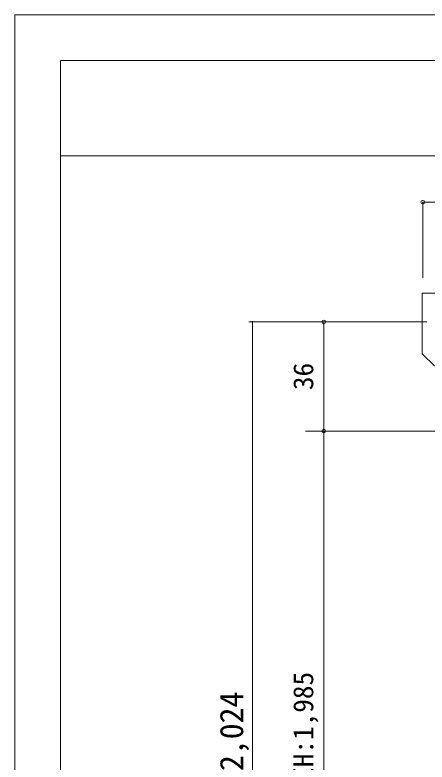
# Model space of a CAD drawing. Units: millimetres on the paper, enlarged 10 times, with parts at other scales. Extents: x -2000 to 2000, y -1385 to 1385.
# Drawn here: x -2000 to -1547, y 564 to 1385 of the extents above; entities that cross this region are included whole.
import ezdxf
from ezdxf.enums import TextEntityAlignment as Align

# ---------------------------------------------------------------- set-up
doc = ezdxf.new("R2010")
doc.units = ezdxf.units.MM
doc.header["$LTSCALE"] = 10
doc.header["$PDMODE"] = 32
doc.header["$PDSIZE"] = 4
doc.layers.add('1-1_0', color=7, linetype='Continuous', lineweight=20)
doc.layers.add('2-0_18', color=7, linetype='Continuous', lineweight=18)
doc.styles.add('ＭＳ ゴシック', font='')
doc.styles.get('ＭＳ ゴシック').set_extended_font_data('MS Gothic')

msp = doc.modelspace()

# ---------------------------------------------------------------- linework, layer by layer
at = {"layer": '1-1_0'}
for p, q in [((-1950, 1335), (380, 1335)), ((-1950, 1230), (380, 1230))]:
    msp.add_line(p, q, dxfattribs=at)
msp.add_lwpolyline([(-2000, -1385), (2000, -1385), (2000, 1385), (-2000, 1385)], close=True, dxfattribs=at)
msp.add_lwpolyline([(380, -67.5), (-1950, -67.5), (-1950, 1335)], dxfattribs=at)
at = {"layer": '2-0_18', "color": 4, "lineweight": 9}
for p, q in [((-1552.25, 1096.24), (-1552.25, 1179.13)), ((-1522.77, 1179.13), (-1552.25, 1179.13)), ((-1547.77, 1047.71), (-1743.36, 1047.71)), ((-1739.19, 1047.71), (-1739.19, 103.89)), ((-1680.85, 1047.71), (-1547.77, 1047.71)), ((-1660.85, 1047.71), (-1660.85, 927.71)), ((-1680.85, 927.71), (-1547.77, 927.71)), ((-1660.85, 927.71), (-1660.85, 113.89)), ((-1509.44, 927.71), (-1632.17, 927.71))]:
    msp.add_line(p, q, dxfattribs=at)
at = {"layer": '2-0_18', "lineweight": 20}
for p, q in [((-1552.77, 1012.71), (-1552.77, 1079.37)), ((-1552.77, 1079.37), (-1522.77, 1079.37)), ((-1539.44, 999.37), (-1552.77, 1012.71))]:
    msp.add_line(p, q, dxfattribs=at)
at = {"layer": '2-0_18', "color": 4, "lineweight": 9}
for start, end in [(90, 270), (270, 90)]:
    msp.add_arc((-1739.19, 1047.71), 0.521, start, end, dxfattribs=at)
at = {"layer": '2-0_18', "color": 4}
for p in [(-1552.25, 1179.13), (-1660.85, 1047.71), (-1660.85, 927.71)]:
    msp.add_point(p, dxfattribs=at)

# ---------------------------------------------------------------- texts
at = {"layer": '2-0_18', "style": 'ＭＳ ゴシック'}
for s, height, p in [('36', 21.99, (-1665.85, 972.71)), ('枠内IH:1,985', 21.99, (-1665.85, 483.3)), ('枠外H:2,024', 25.66, (-1741.69, 449.13))]:
    msp.add_text(s, height=height, rotation=90, dxfattribs=at).set_placement(p, align=Align.BOTTOM_LEFT)

doc.saveas('drawing.dxf')
